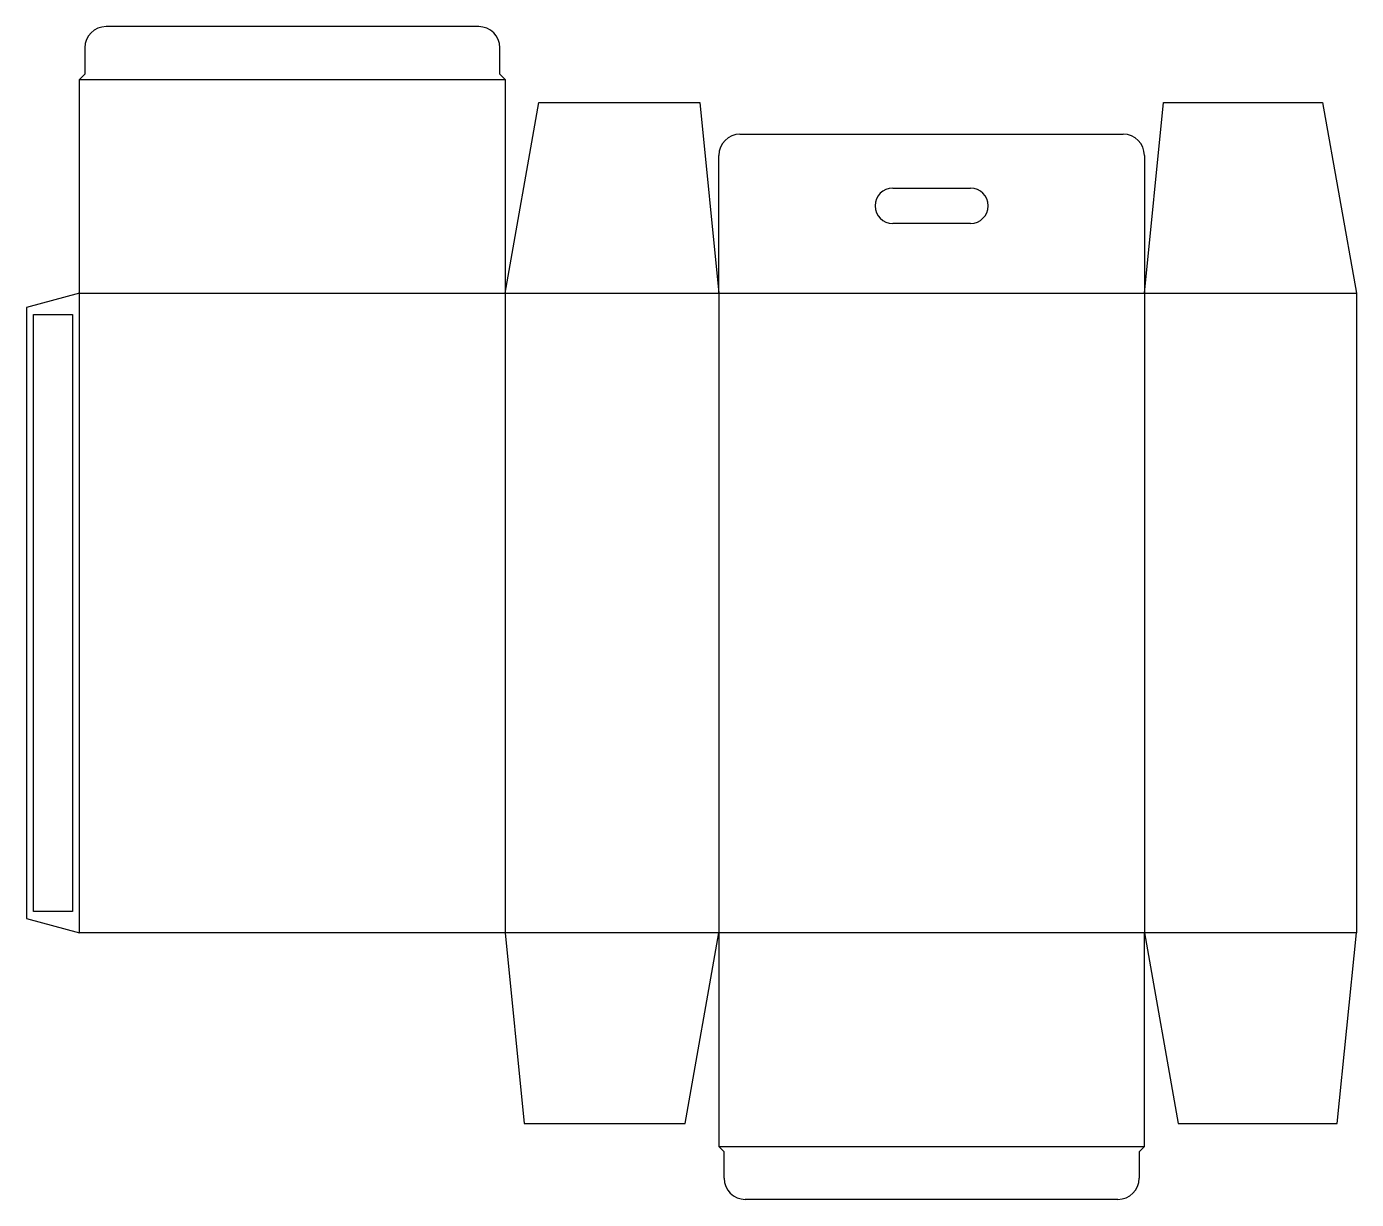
# Model space of a CAD drawing. Header units: millimetres. Extents: x 0 to 376, y 0 to 332.
import ezdxf

# ---------------------------------------------------------------- set-up
doc = ezdxf.new("R2010")
doc.units = ezdxf.units.MM
for name, color, linetype in [('CREASE', 5, 'CONTINUOUS'), ('CUT', 1, 'CONTINUOUS'), ('GLUE', 2, 'CONTINUOUS')]:
    doc.layers.add(name, color=color, linetype=linetype)

msp = doc.modelspace()

# ---------------------------------------------------------------- linework, layer by layer
at = {"layer": 'CREASE'}
for p, q in [((15, 316.8), (135.45, 316.8)), ((15, 75.45), (15, 256.35)), ((15, 256.35), (135.45, 256.35)), ((135.45, 256.35), (135.45, 75.45)), ((135.45, 256.35), (195.9, 256.35)), ((195.9, 256.35), (195.9, 75.45)), ((195.9, 256.35), (316.35, 256.35)), ((316.35, 256.35), (316.35, 75.45)), ((316.35, 256.35), (376.35, 256.35)), ((195.9, 75.45), (135.45, 75.45)), ((316.35, 75.45), (195.9, 75.45)), ((376.35, 75.45), (316.35, 75.45)), ((195.9, 15), (316.35, 15))]:
    msp.add_line(p, q, dxfattribs=at)
at = {"layer": 'CUT'}
for p, q in [((127.95, 331.8), (22.5, 331.8)), ((16.5, 325.8), (16.5, 318.3)), ((133.95, 318.3), (133.95, 325.8)), ((16.5, 318.3), (15, 316.8)), ((15, 256.35), (15, 316.8)), ((135.45, 316.8), (133.95, 318.3)), ((135.45, 316.8), (135.45, 256.35)), ((135.45, 256.35), (145, 310.35)), ((145, 310.35), (190.5, 310.35)), ((190.5, 310.35), (195.9, 256.35)), ((316.35, 256.35), (321.75, 310.35)), ((321.75, 310.35), (366.8, 310.35)), ((366.8, 310.35), (376.35, 256.35)), ((201.9, 301.35), (310.35, 301.35)), ((195.9, 256.35), (195.9, 295.35)), ((316.35, 295.35), (316.35, 256.35)), ((245.125, 286.1), (267.125, 286.1)), ((267.125, 276.1), (245.125, 276.1)), ((15, 256.35), (0, 252.331)), ((376.35, 256.35), (376.35, 75.45)), ((0, 252.331), (0, 79.469)), ((0, 79.469), (15, 75.45)), ((135.45, 75.45), (15, 75.45)), ((135.45, 75.45), (140.85, 21.45)), ((186.35, 21.45), (195.9, 75.45)), ((195.9, 75.45), (195.9, 15)), ((316.35, 15), (316.35, 75.45)), ((316.35, 75.45), (325.9, 21.45)), ((370.95, 21.45), (376.35, 75.45)), ((140.85, 21.45), (186.35, 21.45)), ((325.9, 21.45), (370.95, 21.45)), ((197.4, 13.5), (195.9, 15)), ((197.4, 6), (197.4, 13.5)), ((316.35, 15), (314.85, 13.5)), ((314.85, 13.5), (314.85, 6)), ((308.85, 0), (203.4, 0))]:
    msp.add_line(p, q, dxfattribs=at)
for centre, radius, start, end in [((22.5, 325.8), 6, 90, 180), ((127.95, 325.8), 6, 0, 90), ((201.9, 295.35), 6, 90, 180), ((310.35, 295.35), 6, 0, 90), ((245.125, 281.1), 5, 90, 180), ((267.125, 281.1), 5, 0, 90), ((245.125, 281.1), 5, 180, 270), ((267.125, 281.1), 5, 270, 0), ((203.4, 6), 6, 180, 270), ((308.85, 6), 6, 270, 0)]:
    msp.add_arc(centre, radius, start, end, dxfattribs=at)
at = {"layer": 'GLUE'}
for p, q in [((2, 250.331), (13, 250.331)), ((2, 81.469), (2, 250.331)), ((13, 250.331), (13, 81.469)), ((13, 81.469), (2, 81.469))]:
    msp.add_line(p, q, dxfattribs=at)

doc.saveas('drawing.dxf')
